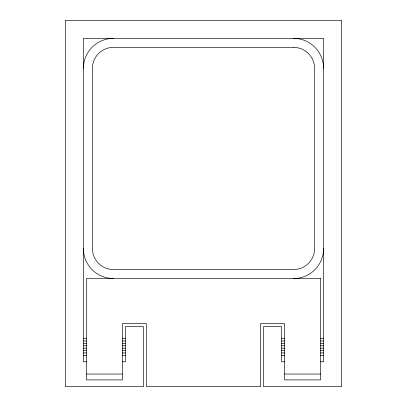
<?xml version="1.0" encoding="UTF-8"?>
<svg xmlns="http://www.w3.org/2000/svg" width="407" height="407" viewBox="0 0 407 407"><rect width="100%" height="100%" fill="white"/><g stroke="black" fill="none" stroke-linecap="round" stroke-linejoin="round"><path stroke-width="0.61" d="M83.399 338.609L86.538 338.609M122.298 338.609L125.437 338.609M281.563 338.609L284.702 338.609M320.462 338.609L323.601 338.609M83.399 341L86.538 341M122.298 341L125.437 341M281.563 341L284.702 341M320.462 341L323.601 341M83.399 343.391L86.538 343.391M122.298 343.391L125.437 343.391M281.563 343.391L284.702 343.391M320.462 343.391L323.601 343.391M83.399 345.782L86.538 345.782M122.298 345.782L125.437 345.782M281.563 345.782L284.702 345.782M320.462 345.782L323.601 345.782M83.399 348.173L86.538 348.173M122.298 348.173L125.437 348.173M281.563 348.173L284.702 348.173M320.462 348.173L323.601 348.173M83.399 350.559L86.538 350.559M122.298 350.559L125.437 350.559M281.563 350.559L284.702 350.559M320.462 350.559L323.601 350.559M83.399 352.95L86.538 352.95M122.298 352.95L125.437 352.95M281.563 352.95L284.702 352.95M320.462 352.95L323.601 352.95M83.399 355.342L86.538 355.342M122.298 355.342L125.437 355.342M281.563 355.342L284.702 355.342M320.462 355.342L323.601 355.342M86.538 361.787L83.399 361.787L83.399 38.365L323.601 38.365L323.601 361.787L320.462 361.787M122.298 361.787L125.437 361.787L125.437 326.602L143.452 326.602L143.452 386.65L65.385 386.65L65.385 20.35L341.615 20.35L341.615 386.65L263.548 386.65L263.548 326.602L281.563 326.602L281.563 361.787L284.702 361.787M86.406 374.038L122.436 374.038M284.564 374.038L320.594 374.038M113.426 278.561A30.026 30.026 0 0 1 83.399 248.535M323.601 248.535A30.026 30.026 0 0 1 293.574 278.561M293.574 38.365A30.026 30.026 0 0 1 323.601 68.391M83.399 68.391A30.026 30.026 0 0 1 113.426 38.365M293.574 47.37L113.426 47.37A21.016 21.016 0 0 0 92.409 68.391L92.409 248.535A21.016 21.016 0 0 0 113.426 269.556L293.574 269.556A21.016 21.016 0 0 0 314.591 248.535L314.591 68.391A21.016 21.016 0 0 0 293.574 47.37M320.594 278.561L86.406 278.561L86.406 379.899L122.436 379.899L122.436 323.601L146.454 323.601L146.454 386.65L260.546 386.65L260.546 323.601L284.564 323.601L284.564 379.899L320.594 379.899L320.594 278.561"/></g></svg>
